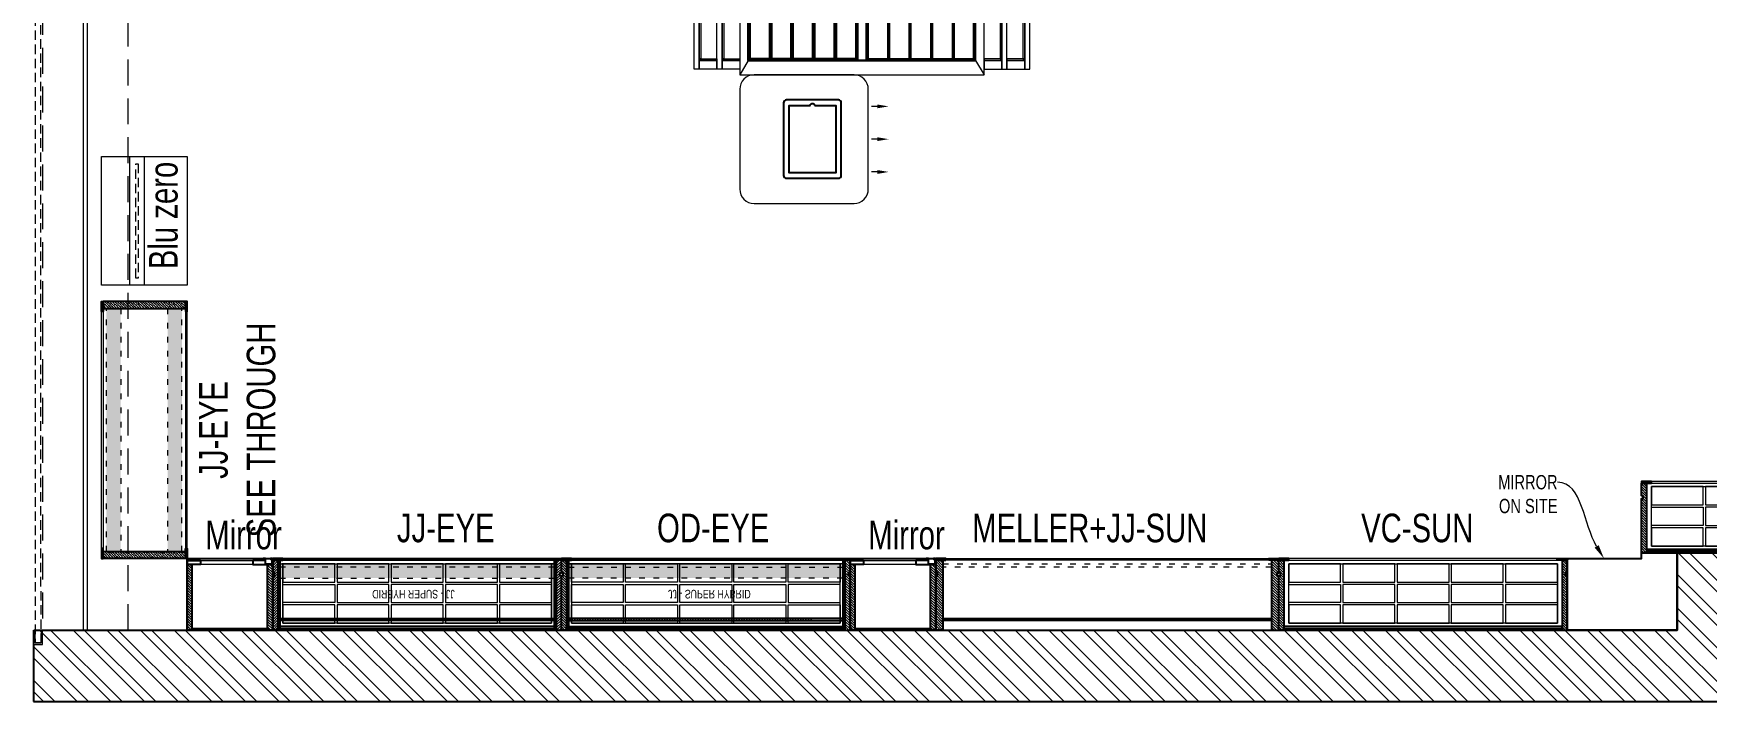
# Model space of a CAD drawing. Header units: feet. Extents: x 3359029 to 3367816, y -5719224 to -5712319.
# Drawn here: x 3359029 to 3364884, y -5719224 to -5716887 of the extents above; entities that cross this region are included whole.
import ezdxf
from ezdxf import colors
from ezdxf.entities.mleader import LeaderData, LeaderLine
from ezdxf.math import Vec2, Vec3

# ---------------------------------------------------------------- set-up
doc = ezdxf.new("R2010")
doc.units = ezdxf.units.FT
doc.header["$LTSCALE"] = 33
doc.header["$MEASUREMENT"] = 0
for name, pattern in [('a_p6_plan_L18$0$HIDDEN', [0.375, 0.25, -0.125]), ('ACAD_ISO03W100', [30, 12, -18]), ('D10_DASHED', [0.75, 0.5, -0.25]), ('HIDDENX2', [0.75, 0.5, -0.25])]:
    doc.linetypes.add(name, pattern=pattern)
for name, color, linetype, lineweight in [('A-Glazing', 4, 'Continuous', 20), ('A-shutter', 8, 'Continuous', 18), ('LENS-DIM', 252, 'Continuous', 5), ('LENS-FURNITURE', 13, 'Continuous', 9), ('LENS-PARTITION', 21, 'Continuous', 25), ('LENS-TEXT', 31, 'Continuous', 5), ('LENS_DIMENSION', 193, 'Continuous', 0), ('LENS_TEXT', 31, 'Continuous', 5), ('LK-FF&E FLOOR', 1, 'Continuous', 9), ('LK-FF&E WALL', 1, 'Continuous', 9), ('LN-ELEVATION-1', 81, 'Continuous', 25), ('LN-ELEVATION-2', 103, 'Continuous', 20), ('LN-ELEVATION-3', 125, 'Continuous', 18), ('LN-ELEVATION-4', 145, 'Continuous', 13), ('LN-ELEVATION-5', 167, 'Continuous', 5), ('LN-HATCH', 251, 'Continuous', 0), ('PLANO-TXT', 252, 'Continuous', 5), ('rolling shutter', 1, 'Continuous', 5)]:
    doc.layers.add(name, color=color, linetype=linetype, lineweight=lineweight)
doc.layers.add('A-WALL', color=1, linetype='Continuous')
doc.layers.add('beam', color=5, linetype='Continuous')
doc.styles.add('LK TXT', font='GILC____.TTF', dxfattribs={"height": 100})
doc.styles.get("Standard").update_dxf_attribs({"font": 'GILC____.TTF'})
pattern_1 = [(45, (7858558.917, 3503823.203), (-4.4901280605, 4.4901280605), [])]
pattern_2 = [(45, (-583719.1914, 43520.887), (3.31456304, 12.1533978), [15.625, -3.125, 0, -3.125])]
pattern_3 = [(45, (-584019.1914, 43520.887), (3.31456304, 12.1533978), [15.625, -3.125, 0, -3.125])]
pattern_4 = [(45, (-22641017.7406, 5157647.994), (-4.4901280605, 4.4901280605), [])]
pattern_5 = [(45, (4210053.0415, 1706864.74), (-4.4901280605, 4.4901280605), [])]

# ---------------------------------------------------------------- blocks, each defined once
blk = doc.blocks.new('*U38')
at = {"layer": 'A-shutter', "color": 5, "ltscale": 10}
for points in [[(41040835.6, -1561539.2), (41040835.6, -1561544.2), (41040790.6, -1561544.2), (41040790.6, -1561564.2), (41040835.6, -1561564.2), (41040835.6, -1561569.2), (41040785.6, -1561569.2), (41040785.6, -1561539.2)], [(41044076.6, -1561539.2), (41044076.6, -1561544.2), (41044121.6, -1561544.2), (41044121.6, -1561564.2), (41044076.6, -1561564.2), (41044076.6, -1561569.2), (41044126.6, -1561569.2), (41044126.6, -1561539.2)]]:
    blk.add_lwpolyline(points, close=True, dxfattribs=at)
at = {"layer": 'A-shutter', "color": 5, "linetype": 'HIDDENX2', "ltscale": 2}
blk.add_lwpolyline([(41040790.6, -1561544.2), (41040790.6, -1561564.2), (41044121.6, -1561564.2), (41044121.6, -1561544.2)], close=True, dxfattribs=at)
blk = doc.blocks.new('A$Cb3306c25')
at = {"layer": 'LN-HATCH'}
h = blk.add_hatch(dxfattribs=at)
h.set_pattern_fill('ANSI32', color=256, scale=222, angle=-90)
h.set_pattern_definition([(315, (-2870358.04, 5460333.45), (58.8666395, 58.8666395), []), (315, (-2870358.04, 5460294.21), (58.8666395, 58.8666395), [])])
h.paths.add_polyline_path([(-250, 6385), (-250, 1235), (-725, 1235), (-725, 1085), (-250, 1085), (-250, 250), (-1540, 250), (-3035, 250), (-3035, -20), (-8786.5, -20), (-8786.5, -270), (-2785, -270), (-2785, 0), (0, 0), (0, 6635), (-3150, 6635), (-3150, 6385)])
h.paths.add_polyline_path([(-1390, 250), (-1390, 1235), (-1540, 1235), (-1540, 250)], flags=17)
h.paths.add_polyline_path([(-4370, 6385), (-4370, 6635), (-5565, 6635), (-5565, 6385)], flags=17)
h.paths.add_polyline_path([(-7200, 6095), (-7200, 6635), (-8412, 6635), (-8412, 6095)], flags=17)
at = {"layer": 'A-WALL'}
for p, q in [((-3035, -20), (-3035, 250)), ((-3035, 250), (-1540, 250)), ((-8786.5, -20), (-8786.5, -270)), ((-8785, -20), (-3035, -20)), ((-8786.5, -270), (-2785, -270))]:
    blk.add_line(p, q, dxfattribs=at)
at = {"layer": 'beam', "linetype": 'a_p6_plan_L18$0$HIDDEN', "lineweight": 5, "ltscale": 11}
blk.add_lwpolyline([(-8755, -20), (-8455, -20), (-8455, 5965), (-8755, 5965)], close=True, dxfattribs=at)
at = {"layer": 'rolling shutter', "color": 2, "rotation": 270.0256034861112}
blk.add_blockref('*U38', (1534442.9, 41044750.3), dxfattribs=at)
blk = doc.blocks.new('VC HD 1010')
at = {"layer": 'LN-HATCH', "ltscale": 0.5}
h = blk.add_hatch(dxfattribs=at)
h.set_pattern_fill('ANSI31', color=256, scale=2)
h.set_pattern_definition([(45, (3761554.586, 1795022.936), (-4.490128061, 4.490128061), [])])
h.paths.add_polyline_path([(-505.2, 24), (-505.2, -166), (-499.2, -166), (-499.2, -176), (-505.2, -176), (-505.2, -220), (-487.2, -220), (-487.2, 24)])
h = blk.add_hatch(dxfattribs=at)
h.set_pattern_fill('ANSI31', color=256, scale=2)
h.set_pattern_definition(pattern_1)
h.paths.add_polyline_path([(504.8, 24), (504.8, -166), (498.8, -166), (498.8, -176), (504.8, -176), (504.8, -220), (486.8, -220), (486.8, 24)])
h = blk.add_hatch(dxfattribs=at)
h.set_pattern_fill('ANSI31', color=256, scale=2)
h.set_pattern_definition([(45, (7858741.917, 3503823.203), (-4.4901280605, 4.4901280605), [])])
h.paths.add_polyline_path([(-470.2, -220), (-470.2, -226), (-505.2, -226), (-505.2, -220)])
h = blk.add_hatch(dxfattribs=at)
h.set_pattern_fill('ANSI31', color=256, scale=2)
h.set_pattern_definition(pattern_1)
h.paths.add_polyline_path([(476.8, -220), (476.8, -226), (511.8, -226), (511.8, -220)])
at = {"layer": 'LN-ELEVATION-1', "ltscale": 0.5}
for points in [[(-505.2, 24), (-505.2, -166), (-499.2, -166), (-499.2, -176), (-505.2, -176), (-505.2, -220), (-487.2, -220), (-487.2, 24)], [(486.8, 12), (-487.2, 12), (-487.2, 18), (486.8, 18)], [(504.8, 24), (504.8, -166), (498.8, -166), (498.8, -176), (504.8, -176), (504.8, -220), (486.8, -220), (486.8, 24)], [(-470.2, -220), (-470.2, -226), (-505.2, -226), (-505.2, -220)], [(469.8, -220), (469.8, -226), (504.8, -226), (504.8, -220)]]:
    blk.add_lwpolyline(points, close=True, dxfattribs=at)
at = {"layer": 'LN-ELEVATION-2', "ltscale": 0.5}
blk.add_lwpolyline([(470.2, 0), (-470.2, 0), (-470.2, -208), (470.2, -208)], close=True, dxfattribs=at)
at = {"layer": 'LN-ELEVATION-3', "ltscale": 0.5}
for p, q in [((-487.2, 24), (486.8, 24)), ((-470.2, -220), (469.8, -220)), ((469.8, -226), (-470.2, -226))]:
    blk.add_line(p, q, dxfattribs=at)
for points in [[(-470.2, 0), (-288.5, 0), (-288.5, -64), (-470.2, -64)], [(-280.5, 0), (-98.8, 0), (-98.8, -64), (-280.5, -64)], [(-90.8, 0), (90.8, 0), (90.8, -64), (-90.8, -64)], [(98.8, 0), (280.5, 0), (280.5, -64), (98.8, -64)], [(288.5, 0), (470.2, 0), (470.2, -64), (288.5, -64)], [(-470.2, -136), (-288.5, -136), (-288.5, -72), (-470.2, -72)], [(-280.5, -72), (-98.8, -72), (-98.8, -136), (-280.5, -136)], [(-90.8, -72), (90.8, -72), (90.8, -136), (-90.8, -136)], [(98.8, -72), (280.5, -72), (280.5, -136), (98.8, -136)], [(288.5, -72), (470.2, -72), (470.2, -136), (288.5, -136)], [(-470.2, -144), (-288.5, -144), (-288.5, -208), (-470.2, -208)], [(-280.5, -144), (-98.8, -144), (-98.8, -208), (-280.5, -208)], [(-90.8, -144), (90.8, -144), (90.8, -208), (-90.8, -208)], [(98.8, -144), (280.5, -144), (280.5, -208), (98.8, -208)], [(288.5, -144), (470.2, -144), (470.2, -208), (288.5, -208)]]:
    blk.add_lwpolyline(points, close=True, dxfattribs=at)
blk = doc.blocks.new('JJ STSH 900')
h = blk.add_hatch(color=177)
h.dxf.hatch_style = 1
h.paths.add_polyline_path([(425, 50), (-425, 50), (-425, 0), (425, 0)])
h = blk.add_hatch(color=177)
h.dxf.hatch_style = 1
h.paths.add_polyline_path([(425, -164), (-425, -164), (-425, -214), (425, -214)])
at = {"layer": 'LN-HATCH', "ltscale": 0.5}
h = blk.add_hatch(dxfattribs=at)
h.set_pattern_fill('ANSI36', color=256, scale=50)
h.set_pattern_definition(pattern_2)
h.paths.add_polyline_path([(-415, 62), (-415, 68), (-450, 68), (-450, 62)])
h = blk.add_hatch(dxfattribs=at)
h.set_pattern_fill('ANSI36', color=256, scale=50)
h.set_pattern_definition(pattern_2)
h.paths.add_polyline_path([(-425, 62), (-450, 62), (-450, 18), (-450, 8), (-450, -226), (-425, -226)])
h = blk.add_hatch(dxfattribs=at)
h.set_pattern_fill('ANSI36', color=256, scale=50)
h.set_pattern_definition(pattern_3)
h.paths.add_polyline_path([(415, 62), (415, 68), (450, 68), (450, 62)])
h = blk.add_hatch(dxfattribs=at)
h.set_pattern_fill('ANSI36', color=256, scale=50)
h.set_pattern_definition(pattern_3)
h.paths.add_polyline_path([(450, 8), (450, 18), (450, 62), (425, 62), (425, -226), (450, -226)])
h = blk.add_hatch(dxfattribs=at)
h.set_pattern_fill('ANSI36', color=256, scale=50)
h.set_pattern_definition(pattern_2)
h.paths.add_polyline_path([(-415, -226), (-415, -232), (-450, -232), (-450, -226)])
h = blk.add_hatch(dxfattribs=at)
h.set_pattern_fill('ANSI36', color=256, scale=50)
h.set_pattern_definition(pattern_3)
h.paths.add_polyline_path([(415, -226), (415, -232), (450, -232), (450, -226)])
at = {"layer": 'LN-ELEVATION-1', "ltscale": 0.5}
for points in [[(-415, 62), (-415, 68), (-450, 68), (-450, 62)], [(-450, -226), (-450, 8), (-450, 8), (-450, 18), (-450, 18), (-450, 62), (-425, 62), (-425, -226)], [(415, 62), (415, 68), (450, 68), (450, 62)], [(450, -226), (450, 8), (450, 8), (450, 18), (450, 18), (450, 62), (425, 62), (425, -226)], [(-415, -226), (-415, -232), (-450, -232), (-450, -226)], [(415, -226), (415, -232), (450, -232), (450, -226)]]:
    blk.add_lwpolyline(points, close=True, dxfattribs=at)
at = {"layer": 'LN-ELEVATION-3', "ltscale": 0.5}
for p, q in [((-415, 68), (415, 68)), ((415, 62), (-415, 62)), ((425, -226), (-425, -226)), ((415, -226), (-415, -226)), ((-415, -232), (415, -232))]:
    blk.add_line(p, q, dxfattribs=at)
at = {"layer": 'LN-ELEVATION-4', "linetype": 'ACAD_ISO03W100', "ltscale": 0.05}
for points in [[(425, 0), (-425, 0), (-425, 50), (425, 50)], [(425, -164), (-425, -164), (-425, -214), (425, -214)]]:
    blk.add_lwpolyline(points, close=True, dxfattribs=at)
blk = doc.blocks.new('MIRROR')
at = {"layer": 'LN-HATCH', "ltscale": 0.5}
h = blk.add_hatch(dxfattribs=at)
h.set_pattern_fill('ANSI31', color=256, scale=2)
h.set_pattern_definition([(45, (4060433.7416, 1708720.787), (-4.4901280605, 4.4901280605), [])])
h.paths.add_polyline_path([(212.9, 101.3), (230.9, 101.3), (230.9, -127.7), (212.9, -127.7)])
h.paths.add_polyline_path([(230.9, 95.3), (494.9, 95.3), (494.9, 101.3), (230.9, 101.3)])
h.paths.add_polyline_path([(512.9, 101.3), (494.9, 101.3), (494.9, -127.7), (512.9, -127.7)])
at = {"layer": 'Defpoints'}
blk.add_lwpolyline([(512.9, 101.3), (212.9, 101.3), (212.9, -148.7), (512.9, -148.7)], close=True, dxfattribs=at)
at = {"layer": 'LN-ELEVATION-1'}
for points in [[(212.9, 101.3), (230.9, 101.3), (230.9, -127.7), (212.9, -127.7)], [(230.9, 95.3), (494.9, 95.3), (494.9, 101.3), (230.9, 101.3)], [(512.9, 101.3), (494.9, 101.3), (494.9, -127.7), (512.9, -127.7)], [(259.9, -141.7), (259.9, -127.7), (214.9, -127.7), (214.9, -148.7), (223.9, -148.7), (223.9, -147.2), (216.4, -147.2), (216.4, -141.7)], [(442.9, -141.7), (442.9, -127.7), (487.9, -127.7), (487.9, -148.7), (478.9, -148.7), (478.9, -147.2), (486.4, -147.2), (486.4, -141.7)], [(504.9, -148.7), (504.9, -147.2), (509.4, -147.2), (509.4, -129.2), (487.9, -129.2), (487.9, -127.7), (510.9, -127.7), (510.9, -148.7)]]:
    blk.add_lwpolyline(points, close=True, dxfattribs=at)
at = {"layer": 'LN-ELEVATION-2', "color": 4, "lineweight": 0}
blk.add_lwpolyline([(216.4, -141.7), (486.4, -141.7), (486.4, -147.2), (216.4, -147.2)], close=True, dxfattribs=at)
at = {"layer": 'LN-ELEVATION-2'}
blk.add_lwpolyline([(259.9, -141.7), (442.9, -141.7), (442.9, -127.7), (259.9, -127.7)], close=True, dxfattribs=at)
at = {"layer": 'LN-ELEVATION-4', "ltscale": 0.5}
blk.add_line((478.9, -148.7), (223.9, -148.7), dxfattribs=at)
blk = doc.blocks.new('JJ SH 1200')
at = {"layer": 'LN-HATCH', "ltscale": 0.5}
h = blk.add_hatch(dxfattribs=at)
h.set_pattern_fill('ANSI31', color=256, scale=2)
h.set_pattern_definition([(45, (4097187.331, 1708800.267), (-4.4901280605, 4.4901280605), [])])
h.paths.add_polyline_path([(792.1, 220), (792.1, 30), (786.1, 30), (786.1, 20), (792.1, 20), (792.1, -24), (767.1, -24), (767.1, 220)])
h.paths.add_polyline_path([(-382.9, 180), (767.1, 180), (767.1, 186), (-382.9, 186)])
h.paths.add_polyline_path([(757.1, -24), (757.1, -30), (792.1, -30), (792.1, -24)])
h.paths.add_polyline_path([(-407.9, 220), (-407.9, 30), (-401.9, 30), (-401.9, 20), (-407.9, 20), (-407.9, -24), (-382.9, -24), (-382.9, 220)])
h.paths.add_polyline_path([(-372.9, -24), (-372.9, -30), (-407.9, -30), (-407.9, -24)])
at = {"layer": 'LN-ELEVATION-1', "ltscale": 0.5}
for points in [[(-407.9, 220), (-407.9, 30), (-401.9, 30), (-401.9, 20), (-407.9, 20), (-407.9, -24), (-382.9, -24), (-382.9, 220)], [(-382.9, 180), (767.1, 180), (767.1, 186), (-382.9, 186)], [(792.1, 220), (792.1, 30), (786.1, 30), (786.1, 20), (792.1, 20), (792.1, -24), (767.1, -24), (767.1, 220)], [(-372.9, -24), (-372.9, -30), (-407.9, -30), (-407.9, -24)], [(757.1, -24), (757.1, -30), (792.1, -30), (792.1, -24)]]:
    blk.add_lwpolyline(points, close=True, dxfattribs=at)
at = {"layer": 'LN-ELEVATION-3', "ltscale": 0.5}
for p, q in [((767.1, 220), (-382.9, 220)), ((757.1, -24), (-372.9, -24)), ((-372.9, -30), (757.1, -30))]:
    blk.add_line(p, q, dxfattribs=at)
at = {"layer": 'LN-ELEVATION-4', "linetype": 'ACAD_ISO03W100', "ltscale": 0.05}
blk.add_lwpolyline([(767.1, 0), (-382.9, 0), (-382.9, -12), (767.1, -12)], close=True, dxfattribs=at)
blk = doc.blocks.new('JJ SHD 1010')
h = blk.add_hatch(color=177)
h.dxf.hatch_style = 1
h.paths.add_polyline_path([(992, 68), (25, 68), (25, 18), (992, 18)])
at = {"layer": 'LN-HATCH', "ltscale": 0.5}
h = blk.add_hatch(dxfattribs=at)
h.set_pattern_fill('ANSI31', color=256, scale=2)
h.set_pattern_definition(pattern_4)
h.paths.add_polyline_path([(7, 250), (7, 60), (13, 60), (13, 50), (7, 50), (7, 6), (25, 6), (25, 250)])
h = blk.add_hatch(dxfattribs=at)
h.set_pattern_fill('ANSI31', color=256, scale=2)
h.set_pattern_definition([(45, (-26738022.0714, 3448847.7265), (-4.4901280605, 4.4901280605), [])])
h.paths.add_polyline_path([(1017, 250), (1017, 60), (1011, 60), (1011, 50), (1017, 50), (1017, 6), (999, 6), (999, 250)])
h = blk.add_hatch(dxfattribs=at)
h.set_pattern_fill('ANSI31', color=256, scale=2)
h.set_pattern_definition(pattern_5)
h.paths.add_polyline_path([(882, 210), (32, 210), (32, 216), (882, 216)])
h = blk.add_hatch(dxfattribs=at)
h.set_pattern_fill('ANSI31', color=256, scale=2)
h.set_pattern_definition(pattern_4)
h.paths.add_polyline_path([(35, 6), (35, 0), (7, 0), (7, 6)])
h = blk.add_hatch(dxfattribs=at)
h.set_pattern_fill('ANSI31', color=256, scale=2)
h.set_pattern_definition(pattern_5)
h.paths.add_polyline_path([(42, 6), (42, 0), (7, 0), (7, 6)])
h = blk.add_hatch(dxfattribs=at)
h.set_pattern_fill('ANSI31', color=256, scale=2)
h.set_pattern_definition([(45, (-22640834.7406, 5157647.994), (-4.4901280605, 4.4901280605), [])])
h.paths.add_polyline_path([(982, 6), (982, 0), (1017, 0), (1017, 6)])
h = blk.add_hatch(dxfattribs=at)
h.set_pattern_fill('ANSI31', color=256, scale=2)
h.set_pattern_definition([(45, (4209863.0415, 1706864.74), (-4.4901280605, 4.4901280605), [])])
h.paths.add_polyline_path([(982, 6), (982, 0), (1017, 0), (1017, 6)])
at = {"layer": 'LN-ELEVATION-1', "ltscale": 0.5}
for points in [[(7, 250), (7, 60), (13, 60), (13, 50), (7, 50), (7, 6), (25, 6), (25, 250)], [(7, 250), (7, 60), (13, 60), (13, 50), (7, 50), (7, 6), (32, 6), (32, 250)], [(25, 238), (999, 238), (999, 244), (25, 244)], [(1017, 250), (1017, 60), (1011, 60), (1011, 50), (1017, 50), (1017, 6), (992, 6), (992, 250)], [(1017, 250), (1017, 60), (1011, 60), (1011, 50), (1017, 50), (1017, 6), (999, 6), (999, 250)], [(992, 210), (32, 210), (32, 216), (992, 216)], [(42, 6), (42, 0), (7, 0), (7, 6)], [(42, 6), (42, 0), (7, 0), (7, 6)], [(982, 6), (982, 0), (1017, 0), (1017, 6)], [(982, 6), (982, 0), (1017, 0), (1017, 6)]]:
    blk.add_lwpolyline(points, close=True, dxfattribs=at)
at = {"layer": 'LN-ELEVATION-2', "ltscale": 0.5}
blk.add_lwpolyline([(41.7, 226), (982, 226), (982, 18), (41.7, 18)], close=True, dxfattribs=at)
at = {"layer": 'LN-ELEVATION-3', "ltscale": 0.5}
for p, q in [((999, 250), (25, 250)), ((32, 250), (992, 250)), ((982, 6), (42, 6)), ((42, 6), (982, 6)), ((42, 0), (982, 0)), ((982, 0), (42, 0))]:
    blk.add_line(p, q, dxfattribs=at)
for points in [[(223.3, 226), (41.7, 226), (41.7, 162), (223.3, 162)], [(413, 226), (231.3, 226), (231.3, 162), (413, 162)], [(602.7, 226), (421, 226), (421, 162), (602.7, 162)], [(792.3, 226), (610.7, 226), (610.7, 162), (792.3, 162)], [(982, 226), (800.3, 226), (800.3, 162), (982, 162)], [(223.3, 154), (41.7, 154), (41.7, 90), (223.3, 90)], [(413, 154), (231.3, 154), (231.3, 90), (413, 90)], [(602.7, 154), (421, 154), (421, 90), (602.7, 90)], [(792.3, 154), (610.7, 154), (610.7, 90), (792.3, 90)], [(982, 90), (800.3, 90), (800.3, 154), (982, 154)], [(223.3, 82), (41.7, 82), (41.7, 18), (223.3, 18)], [(413, 82), (231.3, 82), (231.3, 18), (413, 18)], [(602.7, 82), (421, 82), (421, 18), (602.7, 18)], [(792.3, 82), (610.7, 82), (610.7, 18), (792.3, 18)], [(982, 82), (800.3, 82), (800.3, 18), (982, 18)]]:
    blk.add_lwpolyline(points, close=True, dxfattribs=at)
at = {"layer": 'LN-ELEVATION-4', "linetype": 'ACAD_ISO03W100', "ltscale": 0.05}
for points in [[(992, 68), (25, 68), (25, 18), (992, 18)], [(32, 30), (992, 30), (992, 18), (32, 18)]]:
    blk.add_lwpolyline(points, close=True, dxfattribs=at)
at = {"ltscale": 0.5, "insert": (380.5, 139.3), "char_height": 30, "attachment_point": 1}
blk.add_mtext_dynamic_manual_height_columns('\\pt120;JJ - SUPER HYBRID', width=526.835, gutter_width=500, heights=[0], dxfattribs=at)
blk = doc.blocks.new('ffgd')
at = {"layer": 'LN-ELEVATION-4', "linetype": 'ACAD_ISO03W100', "ltscale": 0.1}
blk.add_lwpolyline([(0, 47.3), (0, -41.5), (-20, -41.5), (-20, 47.3)], close=True, dxfattribs=at)
at = {"layer": 'LN-ELEVATION-5', "linetype": 'ACAD_ISO03W100', "ltscale": 0.1}
for p, q in [((-159.9, 165.7), (-159.9, 47.3)), ((-159.7, 165.7), (-159.7, 47.3)), ((-159.4, 165.7), (-159.4, 47.3)), ((-159, 165.7), (-159, 47.3)), ((-158.5, 165.7), (-158.5, 47.3)), ((-157.9, 165.7), (-157.9, 47.3)), ((-157.1, 165.7), (-157.1, 47.3)), ((-156.1, 165.7), (-156.1, 47.3)), ((-154.1, 165.7), (-154.1, 47.3)), ((-151.1, 165.7), (-151.1, 47.3)), ((-146.1, 165.7), (-146.1, 47.3)), ((-141.1, 165.7), (-141.1, 47.3)), ((-135.1, 165.7), (-135.1, 47.3)), ((-128.1, 165.7), (-128.1, 47.3)), ((-120.1, 165.7), (-120.1, 47.3)), ((-111.1, 165.7), (-111.1, 47.3)), ((-102.1, 165.7), (-102.1, 47.3)), ((-85, 165.7), (-85, 47.3)), ((65, 165.7), (65, 47.3)), ((82.1, 165.7), (82.1, 47.3)), ((91.1, 165.7), (91.1, 47.3)), ((100.1, 165.7), (100.1, 47.3)), ((108.1, 165.7), (108.1, 47.3)), ((115.1, 165.7), (115.1, 47.3)), ((121.1, 165.7), (121.1, 47.3)), ((126.1, 165.7), (126.1, 47.3)), ((131.1, 165.7), (131.1, 47.3)), ((134.1, 165.7), (134.1, 47.3)), ((136.1, 165.7), (136.1, 47.3)), ((137.1, 165.7), (137.1, 47.3)), ((137.9, 165.7), (137.9, 47.3)), ((138.5, 165.7), (138.5, 47.3)), ((139, 165.7), (139, 47.3)), ((139.4, 165.7), (139.4, 47.3)), ((139.7, 165.7), (139.7, 47.3)), ((139.9, 165.7), (139.9, 47.3)), ((-159.9, -41.5), (-159.9, -159.9)), ((-159.7, -41.5), (-159.7, -159.9)), ((-159.4, -41.5), (-159.4, -159.9)), ((-159, -41.5), (-159, -159.9)), ((-158.5, -41.5), (-158.5, -159.9)), ((-157.9, -41.5), (-157.9, -159.9)), ((-157.1, -41.5), (-157.1, -159.9)), ((-156.1, -41.5), (-156.1, -159.9)), ((-154.1, -41.5), (-154.1, -159.9)), ((-151.1, -41.5), (-151.1, -159.9)), ((-146.1, -41.5), (-146.1, -159.9)), ((-141.1, -41.5), (-141.1, -159.9)), ((-135.1, -41.5), (-135.1, -159.9)), ((-128.1, -41.5), (-128.1, -159.9)), ((-120.1, -41.5), (-120.1, -159.9)), ((-111.1, -41.5), (-111.1, -159.9)), ((-102.1, -41.5), (-102.1, -159.9)), ((-85, -41.5), (-85, -159.9)), ((65, -41.5), (65, -159.9)), ((82.1, -41.5), (82.1, -159.9)), ((91.1, -41.5), (91.1, -159.9)), ((100.1, -41.5), (100.1, -159.9)), ((108.1, -41.5), (108.1, -159.9)), ((115.1, -41.5), (115.1, -159.9)), ((121.1, -41.5), (121.1, -159.9)), ((126.1, -41.5), (126.1, -159.9)), ((131.1, -41.5), (131.1, -159.9)), ((134.1, -41.5), (134.1, -159.9)), ((136.1, -41.5), (136.1, -159.9)), ((137.1, -41.5), (137.1, -159.9)), ((137.9, -41.5), (137.9, -159.9)), ((138.5, -41.5), (138.5, -159.9)), ((139, -41.5), (139, -159.9)), ((139.4, -41.5), (139.4, -159.9)), ((139.7, -41.5), (139.7, -159.9)), ((139.9, -41.5), (139.9, -159.9))]:
    blk.add_line(p, q, dxfattribs=at)
for points in [[(140, 73), (140, 165.7), (-160, 165.7), (-160, 73)], [(140, -67.1), (140, -159.9), (-160, -159.9), (-160, -67.1)]]:
    blk.add_lwpolyline(points, dxfattribs=at)
for points in [[(140, 73), (140, 47.3), (-160, 47.3), (-160, 73)], [(140, -41.5), (140, -67.1), (-160, -67.1), (-160, -41.5)]]:
    blk.add_lwpolyline(points, close=True, dxfattribs=at)
blk = doc.blocks.new('EURO 1040 x 1175')
at = {"layer": 'LN-ELEVATION-1'}
for points in [[(-470, -327.4), (470, -327.4), (470, 467.6), (-470, 467.6)], [(-470, 85.1), (470, 85.1), (470, 467.6), (-470, 467.6)], [(-283.2, 85.1), (-277.2, 85.1), (-277.2, 467.6), (-283.2, 467.6)], [(-96.4, 85.1), (-90.4, 85.1), (-90.4, 467.6), (-96.4, 467.6)], [(90.4, 85.1), (96.4, 85.1), (96.4, 467.6), (90.4, 467.6)], [(277.2, 85.1), (283.2, 85.1), (283.2, 467.6), (277.2, 467.6)], [(-470, 386.6), (-283.2, 386.6), (-283.2, 392.6), (-470, 392.6)], [(-277.2, 386.6), (-96.4, 386.6), (-96.4, 392.6), (-277.2, 392.6)], [(-90.4, 386.6), (90.4, 386.6), (90.4, 392.6), (-90.4, 392.6)], [(96.4, 386.6), (277.2, 386.6), (277.2, 392.6), (96.4, 392.6)], [(283.2, 386.6), (470, 386.6), (470, 392.6), (283.2, 392.6)], [(-470, 311.2), (-283.2, 311.2), (-283.2, 317.2), (-470, 317.2)], [(-277.2, 311.2), (-96.4, 311.2), (-96.4, 317.2), (-277.2, 317.2)], [(-90.4, 311.2), (90.4, 311.2), (90.4, 317.2), (-90.4, 317.2)], [(96.4, 311.2), (277.2, 311.2), (277.2, 317.2), (96.4, 317.2)], [(283.2, 311.2), (470, 311.2), (470, 317.2), (283.2, 317.2)], [(-470, 235.8), (-283.2, 235.8), (-283.2, 241.8), (-470, 241.8)], [(-277.2, 235.8), (-96.4, 235.8), (-96.4, 241.8), (-277.2, 241.8)], [(-90.4, 235.8), (90.4, 235.8), (90.4, 241.8), (-90.4, 241.8)], [(96.4, 235.8), (277.2, 235.8), (277.2, 241.8), (96.4, 241.8)], [(283.2, 235.8), (470, 235.8), (470, 241.8), (283.2, 241.8)], [(-470, 160.4), (-283.2, 160.4), (-283.2, 166.4), (-470, 166.4)], [(-277.2, 160.4), (-96.4, 160.4), (-96.4, 166.4), (-277.2, 166.4)], [(-90.4, 160.4), (90.4, 160.4), (90.4, 166.4), (-90.4, 166.4)], [(96.4, 160.4), (277.2, 160.4), (277.2, 166.4), (96.4, 166.4)], [(283.2, 160.4), (470, 160.4), (470, 166.4), (283.2, 166.4)], [(-470, 85.1), (470, 85.1), (470, 55.1), (-470, 55.1)], [(-470, 55.1), (470, 55.1), (470, -327.4), (-470, -327.4)], [(-283.2, 55.1), (-277.2, 55.1), (-277.2, -327.4), (-283.2, -327.4)], [(-96.4, 55.1), (-90.4, 55.1), (-90.4, -327.4), (-96.4, -327.4)], [(90.4, 55.1), (96.4, 55.1), (96.4, -327.4), (90.4, -327.4)], [(277.2, 55.1), (283.2, 55.1), (283.2, -327.4), (277.2, -327.4)], [(-470, -20.3), (-283.2, -20.3), (-283.2, -26.3), (-470, -26.3)], [(-277.2, -20.3), (-96.4, -20.3), (-96.4, -26.3), (-277.2, -26.3)], [(-90.4, -20.3), (90.4, -20.3), (90.4, -26.3), (-90.4, -26.3)], [(96.4, -20.3), (277.2, -20.3), (277.2, -26.3), (96.4, -26.3)], [(283.2, -20.3), (470, -20.3), (470, -26.3), (283.2, -26.3)], [(-470, -95.7), (-283.2, -95.7), (-283.2, -101.7), (-470, -101.7)], [(-277.2, -95.7), (-96.4, -95.7), (-96.4, -101.7), (-277.2, -101.7)], [(-90.4, -95.7), (90.4, -95.7), (90.4, -101.7), (-90.4, -101.7)], [(96.4, -95.7), (277.2, -95.7), (277.2, -101.7), (96.4, -101.7)], [(283.2, -95.7), (470, -95.7), (470, -101.7), (283.2, -101.7)], [(-470, -171.1), (-283.2, -171.1), (-283.2, -177.1), (-470, -177.1)], [(-277.2, -171.1), (-96.4, -171.1), (-96.4, -177.1), (-277.2, -177.1)], [(-90.4, -171.1), (90.4, -171.1), (90.4, -177.1), (-90.4, -177.1)], [(96.4, -171.1), (277.2, -171.1), (277.2, -177.1), (96.4, -177.1)], [(283.2, -171.1), (470, -171.1), (470, -177.1), (283.2, -177.1)], [(-470, -246.4), (-283.2, -246.4), (-283.2, -252.4), (-470, -252.4)], [(-277.2, -246.4), (-96.4, -246.4), (-96.4, -252.4), (-277.2, -252.4)], [(-90.4, -246.4), (90.4, -246.4), (90.4, -252.4), (-90.4, -252.4)], [(96.4, -246.4), (277.2, -246.4), (277.2, -252.4), (96.4, -252.4)], [(283.2, -246.4), (470, -246.4), (470, -252.4), (283.2, -252.4)]]:
    blk.add_lwpolyline(points, close=True, dxfattribs=at)
for points in [[(-283.2, 461.6), (-464, 461.6), (-464, 317.2)], [(-96.4, 461.6), (-277.2, 461.6)], [(90.4, 461.6), (-90.4, 461.6)], [(277.2, 461.6), (96.4, 461.6)], [(464, 317.2), (464, 461.6), (283.2, 461.6)], [(-464, 311.2), (-464, 241.8)], [(464, 241.8), (464, 311.2)], [(-464, 235.8), (-464, 166.4)], [(464, 166.4), (464, 235.8)], [(-464, 160.4), (-464, 91.1), (-283.2, 91.1)], [(283.2, 91.1), (464, 91.1), (464, 160.4)], [(-277.2, 91.1), (-96.4, 91.1)], [(-90.4, 91.1), (90.4, 91.1)], [(96.4, 91.1), (277.2, 91.1)], [(-464, -20.3), (-464, 49.1), (-283.2, 49.1)], [(-277.2, 49.1), (-96.4, 49.1)], [(-90.4, 49.1), (90.4, 49.1)], [(96.4, 49.1), (277.2, 49.1)], [(283.2, 49.1), (464, 49.1), (464, -20.3)], [(-464, -95.7), (-464, -26.3)], [(464, -26.3), (464, -95.7)], [(-464, -171.1), (-464, -101.7)], [(464, -101.7), (464, -171.1)], [(-283.2, -321.4), (-464, -321.4), (-464, -177.1)], [(464, -177.1), (464, -321.4), (283.2, -321.4)], [(-96.4, -321.4), (-277.2, -321.4)], [(90.4, -321.4), (-90.4, -321.4)], [(277.2, -321.4), (96.4, -321.4)]]:
    blk.add_lwpolyline(points, dxfattribs=at)
at = {"layer": 'LN-ELEVATION-2'}
blk.add_lwpolyline([(-520, -357.4), (520, -357.4), (520, 497.6), (-520, 497.6)], close=True, dxfattribs=at)
for points in [[(-470, 467.6), (-520, 497.6)], [(470, 467.6), (520, 497.6)], [(-470, -327.4), (-520, -357.4)], [(470, -327.4), (520, -357.4)]]:
    blk.add_lwpolyline(points, dxfattribs=at)
at = {"layer": 'LN-ELEVATION-3'}
for points in [[(-500, 559.6), (500, 559.6), (500, 577.6), (-500, 577.6)], [(-500, 497.6), (-470, 497.6), (-470, 559.6), (-500, 559.6)], [(470, 497.6), (500, 497.6), (500, 559.6), (470, 559.6)], [(-500, -357.4), (-470, -357.4), (-470, -419.4), (-500, -419.4)], [(470, -357.4), (500, -357.4), (500, -419.4), (470, -419.4)], [(-500, -419.4), (500, -419.4), (500, -437.4), (-500, -437.4)]]:
    blk.add_lwpolyline(points, close=True, dxfattribs=at)
at = {"layer": 'LN-ELEVATION-4'}
for points in [[(-500, 639.6), (500, 639.6), (500, 657.6), (-500, 657.6)], [(-500, 577.6), (-470, 577.6), (-470, 639.6), (-500, 639.6)], [(470, 577.6), (500, 577.6), (500, 639.6), (470, 639.6)], [(-470, 497.6), (-464, 497.6), (-464, 559.6), (-470, 559.6)], [(-464, 553.6), (-283.2, 553.6), (-283.2, 559.6), (-464, 559.6)], [(-283.2, 497.6), (-277.2, 497.6), (-277.2, 559.6), (-283.2, 559.6)], [(-277.2, 553.6), (-96.4, 553.6), (-96.4, 559.6), (-277.2, 559.6)], [(-96.4, 497.6), (-90.4, 497.6), (-90.4, 559.6), (-96.4, 559.6)], [(-90.4, 553.6), (90.4, 553.6), (90.4, 559.6), (-90.4, 559.6)], [(90.4, 497.6), (96.4, 497.6), (96.4, 559.6), (90.4, 559.6)], [(96.4, 553.6), (277.2, 553.6), (277.2, 559.6), (96.4, 559.6)], [(277.2, 497.6), (283.2, 497.6), (283.2, 559.6), (277.2, 559.6)], [(283.2, 553.6), (464, 553.6), (464, 559.6), (283.2, 559.6)], [(464, 497.6), (470, 497.6), (470, 559.6), (464, 559.6)], [(-470, -357.4), (-464, -357.4), (-464, -419.4), (-470, -419.4)], [(-283.2, -357.4), (-277.2, -357.4), (-277.2, -419.4), (-283.2, -419.4)], [(-96.4, -357.4), (-90.4, -357.4), (-90.4, -419.4), (-96.4, -419.4)], [(90.4, -357.4), (96.4, -357.4), (96.4, -419.4), (90.4, -419.4)], [(277.2, -357.4), (283.2, -357.4), (283.2, -419.4), (277.2, -419.4)], [(464, -357.4), (470, -357.4), (470, -419.4), (464, -419.4)], [(-500, -437.4), (-470, -437.4), (-470, -499.4), (-500, -499.4)], [(-464, -413.4), (-283.2, -413.4), (-283.2, -419.4), (-464, -419.4)], [(-277.2, -413.4), (-96.4, -413.4), (-96.4, -419.4), (-277.2, -419.4)], [(-90.4, -413.4), (90.4, -413.4), (90.4, -419.4), (-90.4, -419.4)], [(96.4, -413.4), (277.2, -413.4), (277.2, -419.4), (96.4, -419.4)], [(283.2, -413.4), (464, -413.4), (464, -419.4), (283.2, -419.4)], [(470, -437.4), (500, -437.4), (500, -499.4), (470, -499.4)], [(-500, -499.4), (500, -499.4), (500, -517.4), (-500, -517.4)]]:
    blk.add_lwpolyline(points, close=True, dxfattribs=at)
at = {"layer": 'LN-ELEVATION-5'}
for points in [[(-470, 577.6), (-464, 577.6), (-464, 639.6), (-470, 639.6)], [(-464, 633.6), (-283.2, 633.6), (-283.2, 639.6), (-464, 639.6)], [(-283.2, 577.6), (-277.2, 577.6), (-277.2, 639.6), (-283.2, 639.6)], [(-277.2, 633.6), (-96.4, 633.6), (-96.4, 639.6), (-277.2, 639.6)], [(-96.4, 577.6), (-90.4, 577.6), (-90.4, 639.6), (-96.4, 639.6)], [(-90.4, 633.6), (90.4, 633.6), (90.4, 639.6), (-90.4, 639.6)], [(90.4, 577.6), (96.4, 577.6), (96.4, 639.6), (90.4, 639.6)], [(96.4, 633.6), (277.2, 633.6), (277.2, 639.6), (96.4, 639.6)], [(277.2, 577.6), (283.2, 577.6), (283.2, 639.6), (277.2, 639.6)], [(283.2, 633.6), (464, 633.6), (464, 639.6), (283.2, 639.6)], [(464, 577.6), (470, 577.6), (470, 639.6), (464, 639.6)], [(-470, -437.4), (-464, -437.4), (-464, -499.4), (-470, -499.4)], [(-283.2, -437.4), (-277.2, -437.4), (-277.2, -499.4), (-283.2, -499.4)], [(-96.4, -437.4), (-90.4, -437.4), (-90.4, -499.4), (-96.4, -499.4)], [(90.4, -437.4), (96.4, -437.4), (96.4, -499.4), (90.4, -499.4)], [(277.2, -437.4), (283.2, -437.4), (283.2, -499.4), (277.2, -499.4)], [(464, -437.4), (470, -437.4), (470, -499.4), (464, -499.4)], [(-464, -493.4), (-283.2, -493.4), (-283.2, -499.4), (-464, -499.4)], [(-277.2, -493.4), (-96.4, -493.4), (-96.4, -499.4), (-277.2, -499.4)], [(-90.4, -493.4), (90.4, -493.4), (90.4, -499.4), (-90.4, -499.4)], [(96.4, -493.4), (277.2, -493.4), (277.2, -499.4), (96.4, -499.4)], [(283.2, -493.4), (464, -493.4), (464, -499.4), (283.2, -499.4)]]:
    blk.add_lwpolyline(points, close=True, dxfattribs=at)
at = {"layer": 'LENS-DIM'}
blk.add_blockref('ffgd', (10, 67.1), dxfattribs=at)
blk = doc.blocks.new('GREETR 450x450')
at = {"layer": 'LN-ELEVATION-1', "linetype": 'ByBlock', "lineweight": -2}
for p, q in [((481.3, 339.7), (461, 339.7)), ((481.3, 225), (461, 225)), ((481.3, 110.3), (461, 110.3))]:
    blk.add_line(p, q, dxfattribs=at)
at = {"layer": 'LN-ELEVATION-1'}
for points in [[(355.5, 98.3), (355.5, 352.3, 0.414214), (345.5, 362.3), (163.5, 362.3, 0.414214), (153.5, 352.3), (153.5, 98.3, 0.414214), (163.5, 88.3), (345.5, 88.3, 0.414214)], [(264, 342.8), (336.5, 342.8), (336.5, 107.8), (172.5, 107.8), (172.5, 342.8), (245, 342.8, 0.327538), (246.9, 344.2, -0.733799), (262.1, 344.2, 0.327538)]]:
    blk.add_lwpolyline(points, format="xyb", close=True, dxfattribs=at)
at = {"layer": 'LN-ELEVATION-1', "linetype": 'ByBlock', "lineweight": -2}
for points in [[(481.3, 346.4), (481.3, 333.1), (521.3, 339.7)], [(481.3, 231.7), (481.3, 218.3), (521.3, 225)], [(481.3, 116.9), (481.3, 103.6), (521.3, 110.3)]]:
    blk.add_solid(points, dxfattribs=at)
at = {"layer": 'LN-ELEVATION-2'}
blk.add_lwpolyline([(50, 0), (400, 0, 0.414214), (450, 50), (450, 400, 0.414214), (400, 450), (50, 450, 0.414214), (0, 400), (0, 50, 0.414214)], format="xyb", close=True, dxfattribs=at)
blk = doc.blocks.new('BLUE ZERO')
at = {"layer": 'LENS-FURNITURE', "ltscale": 0.5}
for points in [[(86206.7, 120883.4), (86206.7, 120433.4), (85906.7, 120433.4), (85906.7, 120883.4)], [(86106.7, 120883.4), (86106.7, 120433.4), (86056.7, 120433.4), (86056.7, 120883.4)]]:
    blk.add_lwpolyline(points, close=True, dxfattribs=at)
at = {"layer": 'LENS-FURNITURE', "linetype": 'D10_DASHED', "ltscale": 2}
blk.add_lwpolyline([(86085.7, 120858.4), (86085.7, 120458.4), (86077.7, 120458.4), (86077.7, 120858.4)], close=True, dxfattribs=at)

msp = doc.modelspace()

# ---------------------------------------------------------------- linework, layer by layer
at = {"layer": 'A-Glazing'}
msp.add_lwpolyline([(3359216.6, -5712989), (3359216.6, -5718974), (3359204.6, -5718974), (3359204.6, -5712989)], close=True, dxfattribs=at)
at = {"layer": 'LENS-PARTITION'}
msp.add_lwpolyline([(3364396.6, -5718724), (3364655.5, -5718724), (3364655.5, -5718704), (3364780.5, -5718704), (3364780.5, -5718974), (3364396.6, -5718974)], close=True, dxfattribs=at)

# ---------------------------------------------------------------- block references
at = {"layer": 'LENS_DIMENSION'}
msp.add_blockref('A$Cb3306c25', (3367815.5, -5718954), dxfattribs=at)
at = {"layer": 'LK-FF&E FLOOR'}
for name, p, rotation in [('EURO 1040 x 1175', (3361858, -5716511.5), 270), ('BLUE ZERO', (3445473.3, -5596883.8), 180)]:
    msp.add_blockref(name, p, dxfattribs=dict(at, rotation=rotation))
msp.add_blockref('GREETR 450x450', (3361500.5, -5717481.5), dxfattribs=at)
at = {"layer": 'LK-FF&E WALL'}
for name, p, rotation in [('JJ STSH 900', (3359334.6, -5718274), 90), ('JJ SHD 1010', (3360883.6, -5718724), 180)]:
    msp.add_blockref(name, p, dxfattribs=dict(at, rotation=rotation))
at = {"layer": 'LK-FF&E WALL', "xscale": -1, "rotation": 180}
for name, p in [('VC HD 1010', (3365160.7, -5718680)), ('MIRROR', (3359353.6, -5718872.7)), ('JJ SHD 1010', (3360869.6, -5718724)), ('MIRROR', (3361673.6, -5718872.7)), ('JJ SH 1200', (3362594.5, -5718754)), ('VC HD 1010', (3363891.7, -5718950))]:
    msp.add_blockref(name, p, dxfattribs=at)

# ---------------------------------------------------------------- texts
at = {"layer": 'LENS_TEXT', "linetype": 'Continuous', "ltscale": 3, "char_height": 100, "width": 324.474, "attachment_point": 5, "style": 'LK TXT'}
for insert in [(3359764, -5718642.2), (3362084, -5718642.2)]:
    msp.add_mtext('{\\C7;Mirror}', dxfattribs=dict(at, insert=insert))
at = {"layer": 'PLANO-TXT', "linetype": 'Continuous', "ltscale": 3, "char_height": 100, "attachment_point": 5, "rotation": 90, "style": 'LK TXT'}
for s, insert, width in [('\\pt800;Blu zero', (3359484.1, -5717523.5), 510.552), ('JJ-EYE\\PSEE THROUGH', (3359742.8, -5718273.8), 728.667)]:
    msp.add_mtext(s, dxfattribs=dict(at, insert=insert, width=width))
at = {"layer": 'PLANO-TXT', "linetype": 'Continuous', "ltscale": 3, "char_height": 100, "width": 244.677, "attachment_point": 5, "style": 'LK TXT'}
for s, insert in [('JJ-EYE', (3360471.9, -5718617.4)), ('OD-EYE', (3361407.6, -5718617.4)), ('MELLER+JJ-SUN', (3362725.3, -5718617.4)), ('VC-SUN', (3363871.4, -5718617.4))]:
    msp.add_mtext(s, dxfattribs=dict(at, insert=insert))

# ---------------------------------------------------------------- leaders
at = {"layer": 'LENS-TEXT', "color": 7}
ml = msp.add_multileader_mtext('Standard', dxfattribs=at)
ml.set_content('\\pxqr,t3;{\\C0;MIRROR ON SITE}', color=1)
ml.set_leader_properties(color=256, linetype='ByLayer', lineweight=-1)
ml.build(insert=Vec2(0, 0))
ml.multileader.update_dxf_attribs({"leader_type": 2, "dogleg_length": 0.36, "arrow_head_size": 50})
ctx = ml.context
ctx.base_point, ctx.char_height, ctx.arrow_head_size, ctx.landing_gap_size, ctx.plane_origin = Vec3(3364195.7, -5718457, 0), 50, 50, 0.09, Vec3(3363459.8, -5717994.4, 0)
ctx.text_align_type = 2
notes = []
notes.append((ctx, [(1, (1, 1, 0), (3364362.8, -5718457, 0), (-1, 0), 0.36, [(0, [(3364525.1, -5718724, 0)], 0, [])])]))
ctx.mtext.insert, ctx.mtext.width, ctx.mtext.alignment, ctx.mtext.flow_direction = Vec3(3364362.3, -5718431.6, 0), 237.261, 3, 5
for ctx, leaders in notes:
    for number, flags, end, landing, length, lines in leaders:
        leader = LeaderData()
        leader.index, (leader.has_last_leader_line, leader.has_dogleg_vector, leader.attachment_direction) = number, flags
        leader.last_leader_point, leader.dogleg_vector, leader.dogleg_length = Vec3(end), Vec3(landing), length
        for number, points, colour, breaks in lines:
            line = LeaderLine()
            line.index, line.vertices, line.color, line.breaks = number, Vec3.list(points), colors.encode_raw_color(colour), breaks
            leader.lines.append(line)
        ctx.leaders.append(leader)

doc.saveas('drawing.dxf')
